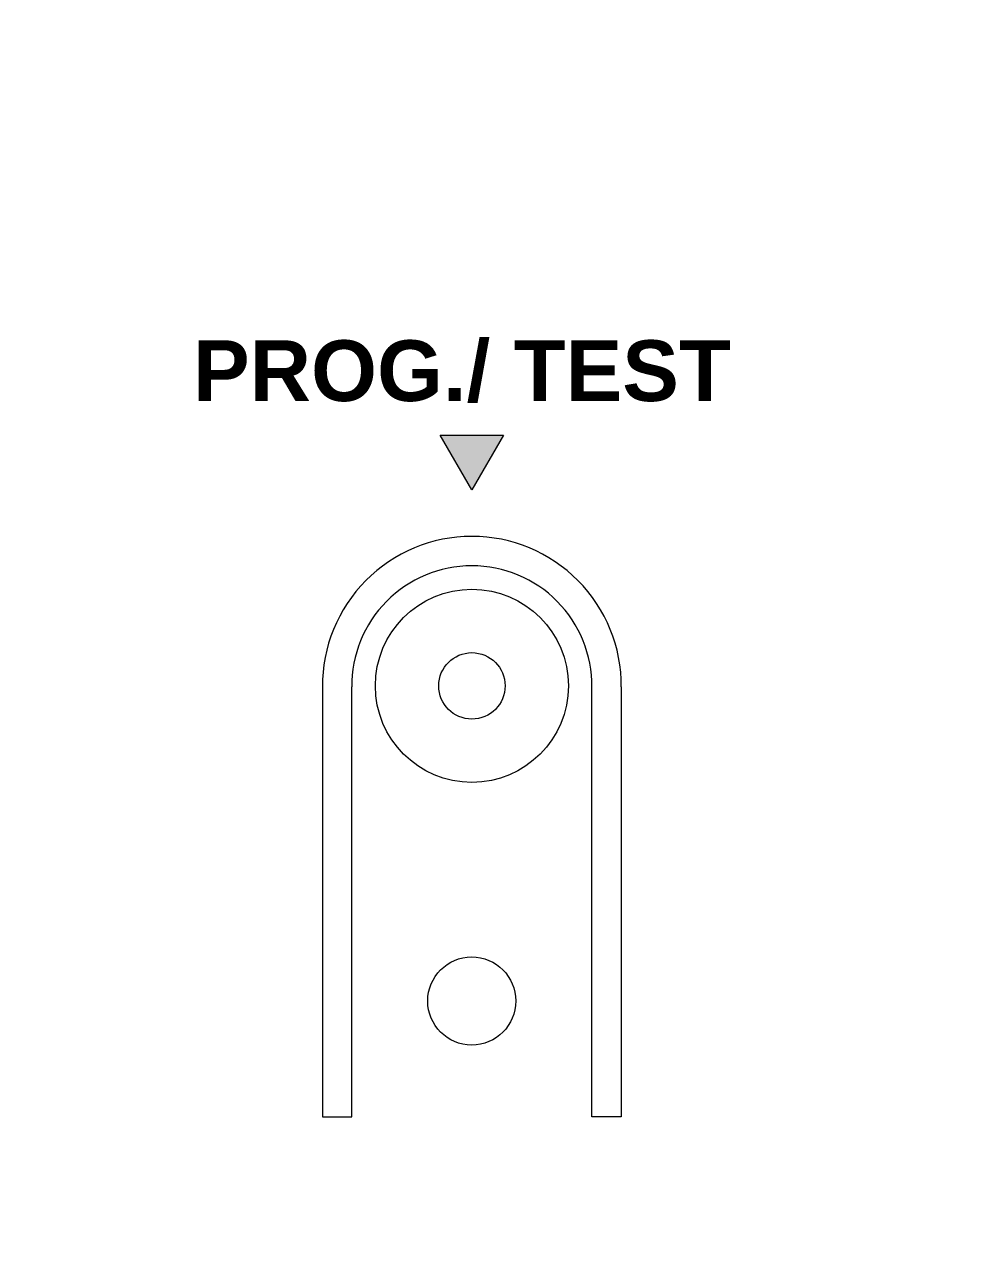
# Model space of a CAD drawing. Header units: millimetres. Extents: x 2517 to 4319, y 573 to 1664.
# Drawn here: x 3141.97 to 3161.65, y 1551.91 to 1576.93 of the extents above; entities that cross this region are included whole.
import ezdxf
from ezdxf.enums import TextEntityAlignment as Align

# ---------------------------------------------------------------- set-up
doc = ezdxf.new("R2010")
doc.units = ezdxf.units.MM
doc.set_wipeout_variables(frame=1)
doc.layers.add('Enclosure', color=7, linetype='Continuous')
doc.layers.add('Serigraph', color=7, linetype='Continuous')
doc.styles.add('Arial Rounded MT', font='')
doc.styles.get("Standard").update_dxf_attribs({"font": 'arial.ttf'})
doc.styles.get('Arial Rounded MT').set_extended_font_data('Arial Rounded MT Bold')

# ---------------------------------------------------------------- blocks, each defined once
blk = doc.blocks.new('*U7')
at = {"ltscale": 2}
blk.add_lwpolyline([(0, 20), (0, -20), (895.8, -20), (895.8, 20), (0, 20)], dxfattribs=at)
blk.add_lwpolyline([(615.234, 3), (631.234, 3, -0.414214), (633.234, 1), (633.234, -1, -0.414214), (631.234, -3), (615.234, -3, -0.414214), (613.234, -1), (613.234, 1, -0.414214)], format="xyb", close=True, dxfattribs=at)
blk = doc.blocks.new('ZCL-8HT230_ENCLOSURE')
at = {"layer": 'Enclosure', "lineweight": 9}
for points in [[(36.929, -10.191), (36.929, -19.036), (37.533, -19.036), (37.533, -10.191)], [(43.076, -10.191), (43.076, -19.036), (42.472, -19.036), (42.472, -10.191)]]:
    blk.add_lwpolyline(points, dxfattribs=at)
for centre, radius in [((40.003, -10.169), 1.986), ((40.003, -10.17), 0.683), ((40, -16.652), 0.906)]:
    blk.add_circle(centre, radius, dxfattribs=at)
for centre, radius, start, end in [((40.003, -10.169), 3.074, 90.0467, 180.4088), ((40.003, -10.169), 3.074, 359.5912, 89.9533), ((40.003, -10.17), 2.47, 90.0713, 180.5088), ((40.002, -10.17), 2.47, 359.4912, 89.9287)]:
    blk.add_arc(centre, radius, start, end, dxfattribs=at)
blk = doc.blocks.new('ZCL-8HT230_SERIGRAPH')
at = {"layer": 'Serigraph'}
blk.add_hatch(color=256, dxfattribs=at).paths.add_polyline_path([(40.654, -5.01), (40.003, -6.139), (39.351, -5.01)])
at = {"layer": 'Serigraph', "lineweight": 5}
for p, q in [((40.003, -6.139), (39.351, -5.01)), ((39.351, -5.01), (40.654, -5.01)), ((40.654, -5.01), (40.003, -6.139))]:
    blk.add_line(p, q, dxfattribs=at)
at = {"layer": 'Serigraph', "insert": (39.798, -3.705), "char_height": 1.25, "attachment_point": 5, "style": 'Arial Rounded MT'}
blk.add_mtext_dynamic_manual_height_columns('PROG./ TEST', width=11.04021, gutter_width=12.5, heights=[0], dxfattribs=at)
blk = doc.blocks.new('ZCL-8HT230_ATT_DEF')
blk.add_wipeout([(0, 45), (80, 45), (80, -45), (0, -45)])
at = {"layer": 'Enclosure'}
blk.add_blockref('ZCL-8HT230_ENCLOSURE', (0, 0), dxfattribs=at)
at = {"layer": 'Serigraph'}
blk.add_blockref('ZCL-8HT230_SERIGRAPH', (0, 0), dxfattribs=at)
at = {"color": 3, "flags": 2}
blk.add_attdef('REFERENCE', text='', height=2.5, dxfattribs=at).set_placement((16.552, 28.377), align=Align.CENTER)
at = {"color": 3}
blk.add_attdef('PHYSICAL.ADD.', text='', height=2.5, dxfattribs=at).set_placement((62.279, 28.377), align=Align.CENTER)

msp = doc.modelspace()

# ---------------------------------------------------------------- block references
at = {"color": 1}
msp.add_blockref('*U7', (2527.543, 1573.49), dxfattribs=at)

# ---------------------------------------------------------------- next in the draw order: block references
msp.add_blockref('ZCL-8HT230_ATT_DEF', (3111.178, 1573.49))

doc.saveas('drawing.dxf')
